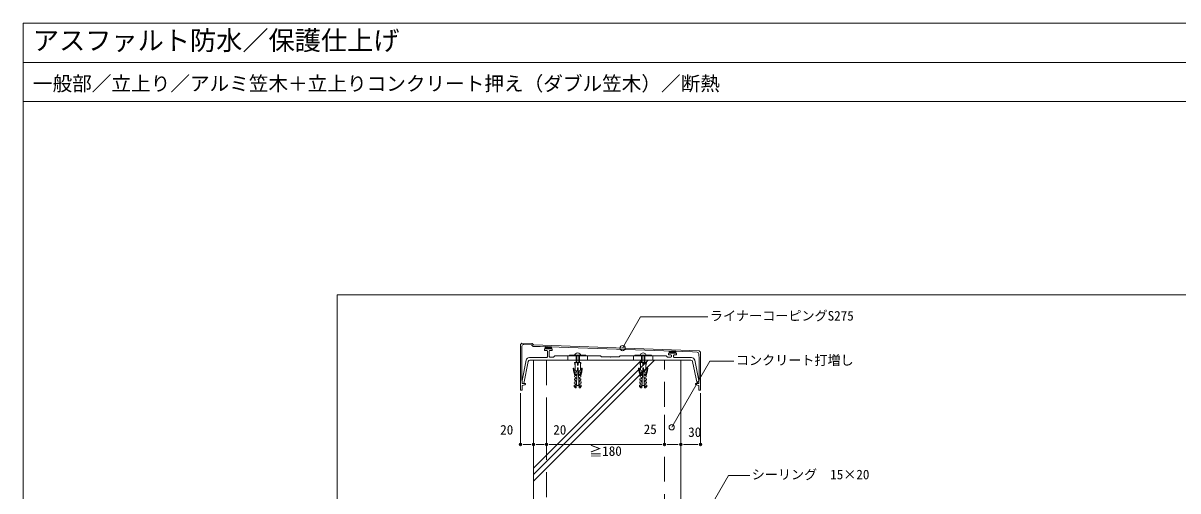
# Model space of a CAD drawing. Units: millimetres, scale not verified. Extents: x -1380 to 1380, y -955 to 955.
# Drawn here: x -1380 to 385, y 240 to 955 of the extents above; entities that cross this region are included whole.
import ezdxf
from ezdxf.enums import TextEntityAlignment as Align

# ---------------------------------------------------------------- set-up
doc = ezdxf.new("R2010")
doc.units = ezdxf.units.MM
doc.header["$LTSCALE"] = 3
doc.linetypes.add('USER1', pattern=[19.05, 12.7, -6.35])
for name, color, linetype, lineweight in [('0-0_0', 7, 'Continuous', 9), ('0-1_HATCH', 9, 'Continuous', 18), ('0-3_KUTAI', 3, 'Continuous', 18), ('0-5_MOJI', 7, 'Continuous', 18), ('0-6_sunpo', 7, 'Continuous', 18), ('0-7_KANAMONO_SCREW', 4, 'Continuous', 18), ('0-B_WAKU', 7, 'Continuous', 18), ('0-C_KASAGI', 150, 'Continuous', 18)]:
    doc.layers.add(name, color=color, linetype=linetype, lineweight=lineweight)
doc.styles.add('ＭＳ ゴシック', font='')
doc.styles.get('ＭＳ ゴシック').set_extended_font_data('MS Gothic')

# ---------------------------------------------------------------- blocks, each defined once
blk = doc.blocks.new('_DOT')
at = {"layer": '0-0_0'}
for p, q in [((-0.5, 0), (-1, 0)), ((0.25, 0), (-0.25, 0))]:
    blk.add_line(p, q, dxfattribs=at)
blk.add_circle((0, 0), 0.25, dxfattribs=at)

msp = doc.modelspace()

# ---------------------------------------------------------------- linework, layer by layer
at = {"layer": '0-0_0', "lineweight": 18}
msp.add_line((-1379.957, 895.031), (1380.043, 895.031), dxfattribs=at)
msp.add_lwpolyline([(-899.957, -659.969), (900.043, -659.969), (900.043, 540.031), (-899.957, 540.031)], close=True, dxfattribs=at)
at = {"layer": '0-1_HATCH'}
for p, q in [((-599.957, 275.031), (-434.957, 440.031)), ((-599.957, 265.031), (-424.957, 440.031)), ((-599.957, 255.031), (-414.957, 440.031))]:
    msp.add_line(p, q, dxfattribs=at)
at = {"layer": '0-3_KUTAI'}
for p, q in [((-599.957, 440.031), (-599.957, -659.969)), ((-374.957, 140.031), (-374.957, 440.031))]:
    msp.add_line(p, q, dxfattribs=at)
at = {"layer": '0-3_KUTAI', "linetype": 'USER1'}
for p, q in [((-579.957, 440.031), (-579.957, -659.969)), ((-399.957, 140.031), (-399.957, 440.031))]:
    msp.add_line(p, q, dxfattribs=at)
at = {"layer": '0-3_KUTAI'}
msp.add_lwpolyline([(-599.957, 440.031), (-399.957, 440.031), (-374.957, 440.031)], dxfattribs=at)
at = {"layer": '0-5_MOJI'}
for points in [[(-333.513, 506.053), (-436.352, 506.053), (-463.889, 458.356)], [(-293.757, 438.221), (-330.666, 438.221), (-388.867, 337.414)], [(-269.567, 263.521), (-302.016, 263.521), (-376.256, 134.935)]]:
    msp.add_lwpolyline(points, dxfattribs=at)
for centre in [(-463.889, 458.356), (-388.867, 337.414)]:
    msp.add_circle(centre, 4, dxfattribs=at)
at = {"layer": '0-6_sunpo'}
for p, q in [((-619.957, 389.531), (-619.957, 311.24)), ((-344.957, 389.531), (-344.957, 311.24)), ((-599.957, 356.24), (-599.957, 311.24)), ((-599.957, 356.24), (-599.957, 311.24)), ((-579.957, 356.24), (-579.957, 311.24)), ((-579.957, 356.24), (-579.957, 311.24)), ((-399.957, 356.24), (-399.957, 311.24)), ((-399.957, 356.24), (-399.957, 311.24)), ((-374.957, 356.24), (-374.957, 311.24)), ((-374.957, 356.24), (-374.957, 311.24)), ((-611.957, 311.24), (-607.957, 311.24)), ((-591.957, 311.24), (-587.957, 311.24)), ((-571.957, 311.24), (-407.957, 311.24)), ((-391.957, 311.24), (-382.957, 311.24)), ((-366.957, 311.24), (-352.957, 311.24))]:
    msp.add_line(p, q, dxfattribs=at)
at = {"layer": '0-7_KANAMONO_SCREW'}
for p, q in [((-534.949, 447.522), (-534.949, 436.466)), ((-533.949, 447.522), (-533.949, 436.466)), ((-530.949, 447.522), (-530.949, 436.466)), ((-529.949, 447.522), (-529.949, 436.466)), ((-434.949, 447.522), (-434.949, 436.466)), ((-433.949, 447.522), (-433.949, 436.466)), ((-430.949, 447.522), (-430.949, 436.466)), ((-429.949, 447.522), (-429.949, 436.466)), ((-536.457, 431.466), (-536.457, 436.466)), ((-533.457, 436.466), (-532.457, 431.466)), ((-532.457, 431.466), (-532.457, 436.466)), ((-531.457, 436.466), (-532.457, 431.466)), ((-528.457, 431.466), (-528.457, 436.466)), ((-436.457, 431.466), (-436.457, 436.466)), ((-433.457, 436.466), (-432.457, 431.466)), ((-432.457, 431.466), (-432.457, 436.466)), ((-431.457, 436.466), (-432.457, 431.466)), ((-428.457, 431.466), (-428.457, 436.466)), ((-537.97, 399.689), (-534.474, 399.506)), ((-526.944, 399.689), (-530.439, 399.506)), ((-437.97, 399.689), (-434.474, 399.506)), ((-426.944, 399.689), (-430.439, 399.506))]:
    msp.add_line(p, q, dxfattribs=at)
for points in [[(-544.957, 447.531), (-519.957, 447.531), (-519.957, 446.531), (-544.957, 446.531)], [(-444.957, 447.531), (-419.957, 447.531), (-419.957, 446.531), (-444.957, 446.531)]]:
    msp.add_lwpolyline(points, close=True, dxfattribs=at)
for points in [[(-537.08, 416.666), (-538.577, 421.666), (-539.467, 427.008)], [(-538.481, 427.173), (-537.563, 421.666), (-536.017, 416.61)], [(-537.708, 404.682), (-535.763, 403.579), (-535.868, 401.582), (-537.865, 401.686), (-537.97, 399.689), (-536.077, 397.587), (-534.579, 397.509), (-532.957, 428.466), (-532.457, 428.466), (-531.957, 428.466), (-530.334, 397.509), (-528.836, 397.587), (-526.944, 399.689), (-527.048, 401.686), (-529.046, 401.582), (-529.15, 403.579), (-527.205, 404.682), (-527.31, 406.679), (-529.307, 406.575), (-529.412, 408.572), (-527.467, 409.675), (-527.572, 411.673), (-529.569, 411.568), (-529.674, 413.565), (-527.729, 414.668), (-527.833, 416.666), (-529.831, 416.561), (-529.935, 418.558), (-527.99, 419.662), (-528.095, 421.659), (-530.092, 421.554), (-530.197, 423.551), (-528.457, 424.466), (-528.457, 428.466), (-528.457, 431.466), (-527.457, 436.466), (-532.457, 436.466), (-537.457, 436.466), (-536.457, 431.466), (-536.457, 428.466)], [(-536.457, 428.466), (-536.457, 424.466), (-534.716, 423.551), (-534.821, 421.554), (-536.818, 421.659), (-536.923, 419.662), (-534.978, 418.558), (-535.083, 416.561), (-537.08, 416.666), (-537.185, 414.668), (-535.24, 413.565), (-535.344, 411.568), (-537.342, 411.673), (-537.446, 409.675), (-535.501, 408.572), (-535.606, 406.575), (-537.603, 406.679), (-537.708, 404.682)], [(-526.433, 427.173), (-527.35, 421.666), (-528.896, 416.61)], [(-527.833, 416.666), (-526.337, 421.666), (-525.446, 427.008)], [(-437.08, 416.666), (-438.577, 421.666), (-439.467, 427.008)], [(-438.481, 427.173), (-437.563, 421.666), (-436.017, 416.61)], [(-437.708, 404.682), (-435.763, 403.579), (-435.868, 401.582), (-437.865, 401.686), (-437.97, 399.689), (-436.077, 397.587), (-434.579, 397.509), (-432.957, 428.466), (-432.457, 428.466), (-431.957, 428.466), (-430.334, 397.509), (-428.836, 397.587), (-426.944, 399.689), (-427.048, 401.686), (-429.046, 401.582), (-429.15, 403.579), (-427.205, 404.682), (-427.31, 406.679), (-429.307, 406.575), (-429.412, 408.572), (-427.467, 409.675), (-427.572, 411.673), (-429.569, 411.568), (-429.674, 413.565), (-427.729, 414.668), (-427.833, 416.666), (-429.831, 416.561), (-429.935, 418.558), (-427.99, 419.662), (-428.095, 421.659), (-430.092, 421.554), (-430.197, 423.551), (-428.457, 424.466), (-428.457, 428.466), (-428.457, 431.466), (-427.457, 436.466), (-432.457, 436.466), (-437.457, 436.466), (-436.457, 431.466), (-436.457, 428.466)], [(-436.457, 428.466), (-436.457, 424.466), (-434.716, 423.551), (-434.821, 421.554), (-436.818, 421.659), (-436.923, 419.662), (-434.978, 418.558), (-435.083, 416.561), (-437.08, 416.666), (-437.185, 414.668), (-435.24, 413.565), (-435.344, 411.568), (-437.342, 411.673), (-437.446, 409.675), (-435.501, 408.572), (-435.606, 406.575), (-437.603, 406.679), (-437.708, 404.682)], [(-426.433, 427.173), (-427.35, 421.666), (-428.896, 416.61)], [(-427.833, 416.666), (-426.337, 421.666), (-425.446, 427.008)], [(-530.587, 402.336), (-532.457, 400.525), (-534.326, 402.336)], [(-430.587, 402.336), (-432.457, 400.525), (-434.326, 402.336)]]:
    msp.add_lwpolyline(points, dxfattribs=at)
for centre, radius, start, end in [((-533.959, 447.402), 3, 128.61458, 177.54109), ((-532.457, 445.531), 5.4, 51.3178, 128.6822), ((-530.954, 447.402), 3, 2.45891, 51.38542), ((-433.959, 447.402), 3, 128.61458, 177.54109), ((-432.457, 445.531), 5.4, 51.3178, 128.6822), ((-430.954, 447.402), 3, 2.45891, 51.38542), ((-538.974, 427.09), 0.5, 9.46232, 189.46231), ((-525.939, 427.09), 0.5, 350.53769, 170.53768), ((-438.974, 427.09), 0.5, 9.46232, 189.46231), ((-425.939, 427.09), 0.5, 350.53769, 170.53768)]:
    msp.add_arc(centre, radius, start, end, dxfattribs=at)
at = {"layer": '0-B_WAKU'}
for points in [[(1380.043, 835.031), (-1379.957, 835.031), (-1379.957, 955.031), (1380.043, 955.031)], [(-1379.957, -954.969), (1380.043, -954.969), (1380.043, 955.031), (-1379.957, 955.031)]]:
    msp.add_lwpolyline(points, close=True, dxfattribs=at)
at = {"layer": '0-C_KASAGI'}
for p, q in [((-582.357, 460.604), (-582.203, 460.757)), ((-582.357, 459.257), (-580.904, 460.71)), ((-582.357, 457.91), (-579.604, 460.662)), ((-581.588, 457.331), (-578.304, 460.615)), ((-580.241, 457.331), (-577.004, 460.568)), ((-578.894, 457.331), (-575.705, 460.521)), ((-577.547, 457.331), (-574.405, 460.473)), ((-576.2, 457.331), (-573.105, 460.426)), ((-574.853, 457.331), (-572.357, 459.827)), ((-606.258, 444.031), (-579.857, 444.031)), ((-583.357, 455.331), (-583.357, 456.831)), ((-582.857, 457.331), (-571.857, 457.331)), ((-579.857, 454.831), (-582.857, 454.831)), ((-578.857, 445.031), (-578.857, 453.831)), ((-575.857, 453.831), (-575.857, 445.531)), ((-571.857, 454.831), (-574.857, 454.831)), ((-573.506, 457.331), (-572.357, 458.48)), ((-571.357, 456.831), (-571.357, 455.331)), ((-393.557, 448.431), (-393.557, 449.931)), ((-393.057, 450.431), (-382.057, 450.431)), ((-390.057, 447.931), (-393.057, 447.931)), ((-392.557, 453.736), (-392.436, 453.856)), ((-392.557, 452.389), (-391.137, 453.809)), ((-392.557, 451.042), (-389.837, 453.762)), ((-391.821, 450.431), (-388.537, 453.715)), ((-390.474, 450.431), (-387.237, 453.667)), ((-389.127, 450.431), (-385.938, 453.62)), ((-389.057, 445.531), (-389.057, 446.931)), ((-387.779, 450.431), (-384.638, 453.573)), ((-386.432, 450.431), (-383.338, 453.526)), ((-386.057, 446.931), (-386.057, 445.031)), ((-385.085, 450.431), (-382.557, 452.96)), ((-382.057, 447.931), (-385.057, 447.931)), ((-385.057, 444.031), (-358.656, 444.031)), ((-383.738, 450.431), (-382.557, 451.613)), ((-381.557, 449.931), (-381.557, 448.431)), ((-344.957, 452.031), (-344.957, 394.531)), ((-359.376, 440.031), (-605.538, 440.031)), ((-618.057, 394.031), (-619.457, 394.031)), ((-616.822, 404.069), (-612.892, 404.343)), ((-612.357, 403.845), (-612.357, 403.541)), ((-352.557, 403.541), (-352.557, 403.845)), ((-352.022, 404.343), (-348.092, 404.069)), ((-345.457, 394.031), (-346.857, 394.031))]:
    msp.add_line(p, q, dxfattribs=at)
at = {"layer": '0-C_KASAGI', "linetype": 'USER1'}
for p, q in [((-547.457, 440.031), (-547.457, 446.531)), ((-517.457, 440.031), (-517.457, 446.531)), ((-447.457, 440.031), (-447.457, 446.531)), ((-417.457, 440.031), (-417.457, 446.531))]:
    msp.add_line(p, q, dxfattribs=at)
at = {"layer": '0-C_KASAGI'}
for points in [[(-619.957, 394.531), (-619.957, 464.031), (-617.957, 466.031), (-602.108, 465.455), (-599.957, 463.304), (-347.032, 454.107), (-344.957, 452.031)], [(-617.756, 461.111), (-618.057, 452.031), (-618.057, 409.031), (-617.357, 409.031), (-617.357, 404.567)], [(-349.914, 452.019), (-357.032, 452.569), (-589.957, 461.039), (-600.357, 461.017), (-602.923, 463.583), (-614.649, 464.01)], [(-574.857, 444.531), (-569.457, 444.531), (-567.457, 446.531), (-497.457, 446.531), (-495.957, 445.031), (-482.957, 445.031), (-482.457, 444.531), (-481.957, 445.031), (-468.957, 445.031), (-467.457, 446.531), (-397.457, 446.531), (-395.457, 444.531), (-390.057, 444.531)], [(-347.557, 404.567), (-347.557, 409.031), (-346.857, 409.031), (-346.857, 442.031), (-347.148, 449.15)], [(-617.357, 404.567), (-617.357, 409.031), (-611.161, 440.012)], [(-607.989, 438.021), (-614.751, 404.213), (-616.822, 404.069)], [(-348.092, 404.069), (-350.162, 404.213), (-356.924, 438.021)], [(-353.753, 440.012), (-347.557, 409.031), (-347.557, 404.567)], [(-613.48, 402.089), (-617.557, 401.031), (-617.557, 394.531)], [(-347.357, 394.531), (-347.357, 401.031), (-351.434, 402.089)]]:
    msp.add_lwpolyline(points, dxfattribs=at)
for points in [[(-582.357, 460.763), (-582.357, 457.331), (-572.357, 457.331), (-572.357, 460.399)], [(-392.557, 453.861), (-392.557, 450.431), (-382.557, 450.431), (-382.557, 453.497)]]:
    msp.add_lwpolyline(points, close=True, dxfattribs=at)
for centre, radius, start, end in [((-614.758, 461.012), 3, 87.91743, 178.10471), ((-606.258, 439.031), 5, 90, 168.69007), ((-582.857, 456.831), 0.5, 90, 180), ((-582.857, 455.331), 0.5, 180, 270), ((-579.857, 453.831), 1, 360, 90), ((-579.857, 445.031), 1, 270, 360), ((-574.857, 453.831), 1, 90, 180), ((-574.857, 445.531), 1, 180, 270), ((-571.857, 456.831), 0.5, 0, 90), ((-571.857, 455.331), 0.5, 270, 0), ((-393.057, 449.931), 0.5, 90, 180), ((-393.057, 448.431), 0.5, 180, 270), ((-390.057, 446.931), 1, 0, 90), ((-390.057, 445.531), 1, 270, 360), ((-385.057, 446.931), 1, 90, 180), ((-385.057, 445.031), 1, 180, 270), ((-382.057, 449.931), 0.5, 0, 90), ((-382.057, 448.431), 0.5, 270, 0), ((-358.656, 439.031), 5, 11.30993, 90), ((-350.145, 449.028), 3, 2.34157, 85.57929), ((-605.538, 437.531), 2.5, 90, 168.69007), ((-359.376, 437.531), 2.5, 11.30993, 90), ((-619.457, 394.531), 0.5, 180, 270), ((-618.057, 394.531), 0.5, 270, 0), ((-616.857, 404.567), 0.5, 180, 274), ((-616.857, 404.567), 0.5, 180, 274), ((-613.857, 403.541), 1.5, 284.5498, 0), ((-612.857, 403.845), 0.5, 0, 94), ((-352.057, 403.845), 0.5, 86, 180), ((-351.057, 403.541), 1.5, 180, 255.4502), ((-348.057, 404.567), 0.5, 266, 0), ((-348.057, 404.567), 0.5, 266, 0), ((-346.857, 394.531), 0.5, 180, 270), ((-345.457, 394.531), 0.5, 270, 0)]:
    msp.add_arc(centre, radius, start, end, dxfattribs=at)

# ---------------------------------------------------------------- block references
at = {"layer": '0-6_sunpo', "xscale": 8, "yscale": 8, "rotation": 180}
for p in [(-619.957, 311.24), (-599.957, 311.24), (-579.957, 311.24), (-399.957, 311.24), (-374.957, 311.24)]:
    msp.add_blockref('_DOT', p, dxfattribs=at)
at = {"layer": '0-6_sunpo', "xscale": 8, "yscale": 8}
for p in [(-599.957, 311.24), (-579.957, 311.24), (-399.957, 311.24), (-374.957, 311.24), (-344.957, 311.24)]:
    msp.add_blockref('_DOT', p, dxfattribs=at)

# ---------------------------------------------------------------- texts
at = {"layer": '0-5_MOJI', "style": 'ＭＳ ゴシック'}
for s, p in [('ライナーコーピングS275', (-330.513, 496.053)), ('コンクリート打増し', (-290.757, 428.221)), ('シーリング\u300015×20', (-266.567, 253.521))]:
    msp.add_text(s, height=14.66, dxfattribs=at).set_placement(p, align=Align.BOTTOM_LEFT)
at = {"layer": '0-6_sunpo', "style": 'ＭＳ ゴシック'}
for s, p in [('20', (-650.902, 321.854)), ('20', (-569.812, 321.854)), ('25', (-431.627, 322.681)), ('30', (-363.633, 318.286)), ('≧180', (-514.957, 289.377))]:
    msp.add_text(s, height=14.66, dxfattribs=at).set_placement(p, align=Align.BOTTOM_LEFT)
at = {"layer": '0-B_WAKU', "style": 'ＭＳ ゴシック'}
for s, height, p in [('アスファルト防水／保護仕上げ', 29.33, (-1364.957, 905.031)), ('一般部／立上り／アルミ笠木＋立上りコンクリート押え（ダブル笠木）／断熱', 21.99, (-1364.957, 845.031))]:
    msp.add_text(s, height=height, dxfattribs=at).set_placement(p, align=Align.BOTTOM_LEFT)

doc.saveas('drawing.dxf')
